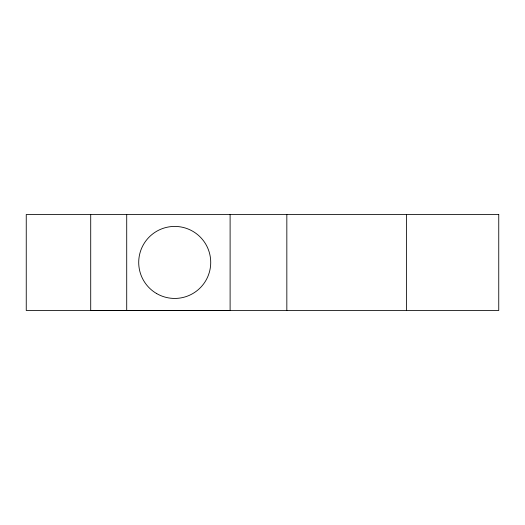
<?xml version="1.0" encoding="UTF-8"?>
<svg xmlns="http://www.w3.org/2000/svg" width="525" height="525" viewBox="0 0 525 525"><rect width="100%" height="100%" fill="white"/><g stroke="black" fill="none" stroke-linecap="round" stroke-linejoin="round"><path stroke-width="0.79" d="M230.107 214.495L230.107 310.505L90.713 310.505L90.713 214.495M406.462 214.495L406.462 310.505M286.834 214.495L286.834 310.505M126.715 214.495L126.715 310.367M498.75 214.495L26.25 214.495L26.25 310.505L498.75 310.505L498.75 214.495M156.719 293.613A36.002 36.002 0 0 0 210.722 262.428A36.002 36.002 0 0 0 156.719 231.249A36.002 36.002 0 0 0 156.719 293.613"/></g></svg>
